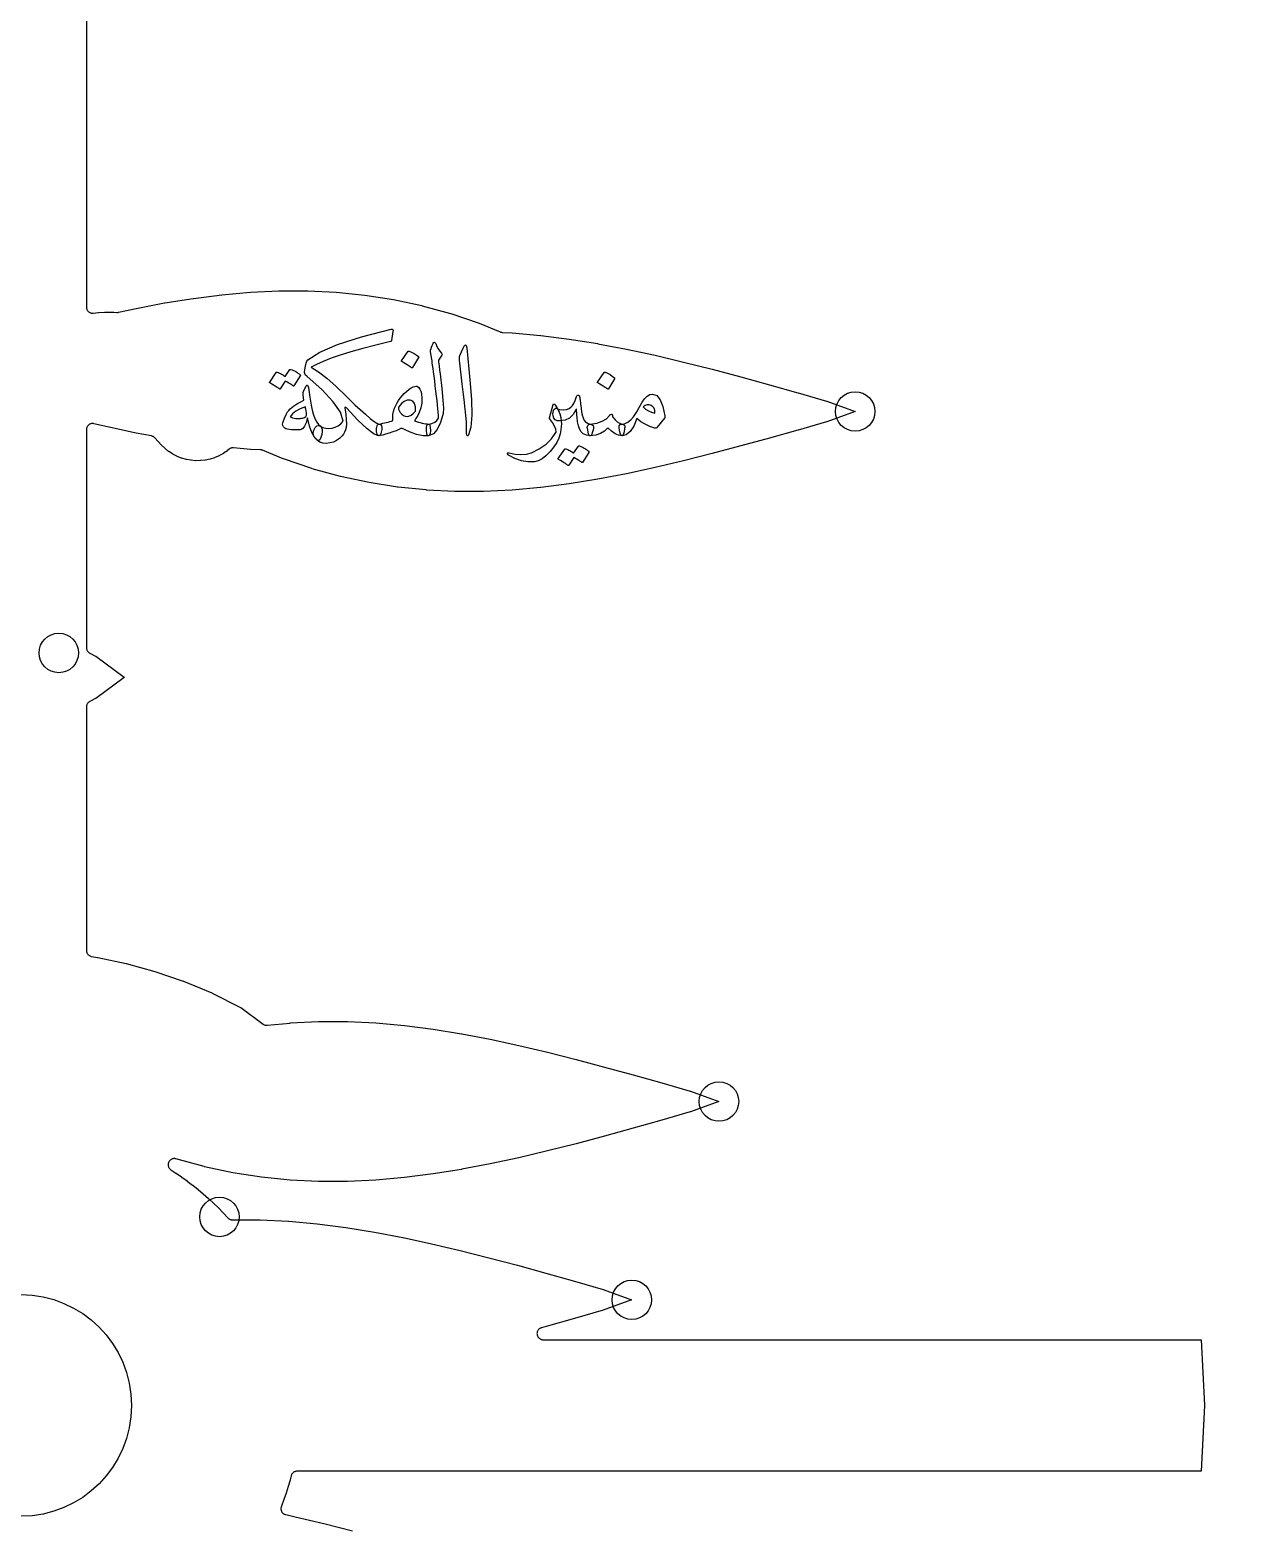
# Model space of a CAD drawing. Header units: millimetres. Extents: x -135 to 135, y -135 to 135.
# Drawn here: x 0.4 to 50.8, y -4.9 to 56.5 of the extents above; entities that cross this region are included whole.
import ezdxf

# ---------------------------------------------------------------- set-up
doc = ezdxf.new("R2010")
doc.units = ezdxf.units.MM
for name, color, linetype in [('CUT_INNER', 6, 'Continuous'), ('ENGRAVE', 7, 'Continuous'), ('TEXT', 5, 'Continuous')]:
    doc.layers.add(name, color=color, linetype=linetype)

msp = doc.modelspace()

# ---------------------------------------------------------------- linework, layer by layer
at = {"layer": 'CUT_INNER'}
msp.add_lwpolyline([(2.7, 62.2131), (2.7, 45.1006), (2.7012, 45.0758), (2.7049, 45.0512), (2.711, 45.0271), (2.7195, 45.0038), (2.7302, 44.9814), (2.7431, 44.9602), (2.7581, 44.9403), (2.7749, 44.9221), (2.7935, 44.9056), (2.8136, 44.891), (2.8351, 44.8785), (2.8577, 44.8682), (2.8812, 44.8602), (2.9054, 44.8546), (2.93, 44.8514), (2.9548, 44.8506), (2.9796, 44.8523), (3.1952, 44.878), (3.2026, 44.8787), (3.4349, 44.8925), (3.4423, 44.8927), (3.817, 44.8927), (3.8244, 44.8925), (3.9486, 44.8851), (3.9713, 44.8848), (3.994, 44.8865), (4.0163, 44.8903), (4.7351, 45.0459), (4.7381, 45.0465), (5.9088, 45.2705), (5.9123, 45.2711), (7.0824, 45.4604), (7.0865, 45.461), (8.256, 45.6102), (8.2607, 45.6107), (9.4296, 45.715), (9.4349, 45.7153), (10.6033, 45.77), (10.6091, 45.7702), (11.777, 45.7711), (11.7832, 45.7709), (12.9507, 45.7142), (12.9572, 45.7137), (14.1245, 45.5958), (14.1313, 45.5949), (15.2984, 45.4126), (15.3052, 45.4113), (16.4722, 45.1615), (16.4792, 45.1598), (17.6461, 44.8389), (17.6532, 44.8367), (18.8198, 44.4396), (18.8273, 44.4368), (19.6824, 44.083), (19.7027, 44.0756), (19.7235, 44.07), (19.7448, 44.0662), (19.7663, 44.0642), (20.1697, 44.0453), (20.1749, 44.045), (21.3439, 43.9407), (21.3486, 43.9402), (22.5181, 43.791), (22.5222, 43.7904), (23.6923, 43.6012), (23.6958, 43.6005), (24.8665, 43.3765), (24.8694, 43.3759), (26.0407, 43.1224), (26.0431, 43.1219), (27.2149, 42.8443), (27.2167, 42.8438), (28.389, 42.5472), (28.3904, 42.5468), (29.5626, 42.2361), (30.7367, 41.9144), (31.9108, 41.5838), (31.9121, 41.5835), (33.0818, 41.2408), (33.0889, 41.2384), (34.2533, 40.82), (34.2584, 40.8179), (34.2533, 40.8157), (33.0889, 40.3973), (33.0818, 40.3949), (31.9121, 40.0522), (31.9108, 40.0519), (30.7384, 39.7218), (29.5646, 39.4002), (28.3904, 39.0889), (28.389, 39.0885), (27.2167, 38.7919), (27.2149, 38.7915), (26.0431, 38.5138), (26.0407, 38.5133), (24.8694, 38.2598), (24.8665, 38.2592), (23.6958, 38.0352), (23.6923, 38.0345), (22.5222, 37.8453), (22.5181, 37.8447), (21.3486, 37.6955), (21.3439, 37.695), (20.1749, 37.5907), (20.1697, 37.5904), (19.0013, 37.5356), (18.9955, 37.5355), (17.8276, 37.5346), (17.8214, 37.5348), (16.6538, 37.5915), (16.6473, 37.592), (15.48, 37.7099), (15.4733, 37.7108), (14.3062, 37.8931), (14.2993, 37.8944), (13.1324, 38.1442), (13.1254, 38.1459), (11.9585, 38.4668), (11.9514, 38.469), (10.7848, 38.8661), (10.7773, 38.8689), (9.9222, 39.2227), (9.9019, 39.2301), (9.881, 39.2357), (9.8598, 39.2395), (9.8383, 39.2415), (9.4349, 39.2603), (9.4296, 39.2607), (8.738, 39.3224), (8.7134, 39.3234), (8.6887, 39.3219), (8.6644, 39.318), (8.6405, 39.3118), (8.6174, 39.3032), (8.5952, 39.2924), (8.5742, 39.2794), (8.5546, 39.2644), (8.4927, 39.2122), (8.483, 39.2048), (8.3294, 39.099), (8.319, 39.0926), (8.1558, 39.0024), (8.1447, 38.997), (7.9735, 38.9233), (7.962, 38.919), (7.7844, 38.8624), (7.7725, 38.8593), (7.5902, 38.8204), (7.5781, 38.8184), (7.3928, 38.7976), (7.3805, 38.7968), (7.1941, 38.7942), (7.1819, 38.7946), (6.9961, 38.8103), (6.9839, 38.812), (6.8006, 38.8458), (6.7886, 38.8486), (6.6095, 38.9002), (6.5979, 38.9042), (6.4247, 38.9732), (6.4135, 38.9783), (6.2479, 39.0639), (6.2373, 39.07), (6.0808, 39.1714), (6.0709, 39.1786), (5.9251, 39.2949), (5.9159, 39.303), (5.7801, 39.4351), (5.7758, 39.4395), (5.5013, 39.734), (5.4824, 39.7523), (5.4617, 39.7685), (5.4393, 39.7824), (5.4157, 39.7939), (5.3909, 39.8028), (5.3654, 39.8091), (4.7381, 39.9292), (4.7351, 39.9298), (3.5639, 40.1833), (3.5615, 40.1838), (3.0076, 40.315), (2.983, 40.3196), (2.9581, 40.3216), (2.933, 40.3212), (2.9082, 40.3182), (2.8837, 40.3128), (2.8599, 40.305), (2.8371, 40.2948), (2.8153, 40.2824), (2.7949, 40.2679), (2.7761, 40.2514), (2.759, 40.2331), (2.7438, 40.2132), (2.7307, 40.1918), (2.7198, 40.1693), (2.7112, 40.1458), (2.705, 40.1215), (2.7013, 40.0968), (2.7, 40.0718), (2.7, 31.1178), (2.7013, 31.0928), (2.705, 31.0681), (2.7112, 31.0439), (2.7198, 31.0204), (2.7307, 30.9979), (2.7438, 30.9765), (2.7589, 30.9566), (2.776, 30.9383), (2.7948, 30.9218), (2.8151, 30.9073), (2.8368, 30.8949), (3.0762, 30.7734), (3.0807, 30.7709), (3.0851, 30.7679), (4.2498, 29.9058), (4.2543, 29.9022), (4.2498, 29.8985), (3.0851, 29.0364), (3.0807, 29.0335), (3.0762, 29.0309), (2.8368, 28.9094), (2.8151, 28.897), (2.7948, 28.8825), (2.776, 28.866), (2.7589, 28.8477), (2.7438, 28.8278), (2.7307, 28.8064), (2.7198, 28.7839), (2.7112, 28.7604), (2.705, 28.7362), (2.7013, 28.7115), (2.7, 28.6865), (2.7, 18.6831), (2.7013, 18.6579), (2.7051, 18.6329), (2.7114, 18.6084), (2.7202, 18.5847), (2.7313, 18.562), (2.7446, 18.5405), (2.7601, 18.5205), (2.7775, 18.5022), (2.7966, 18.4857), (2.8173, 18.4712), (2.8394, 18.4589), (2.8626, 18.4489), (2.8867, 18.4413), (2.9114, 18.4361), (3.1536, 18.3983), (3.1605, 18.397), (4.3275, 18.1472), (4.3345, 18.1455), (5.5013, 17.8245), (5.5084, 17.8223), (6.675, 17.4253), (6.6825, 17.4224), (7.8483, 16.9401), (7.8571, 16.9361), (9.022, 16.3447), (9.0265, 16.3422), (9.0309, 16.3393), (9.9506, 15.6585), (9.9698, 15.6456), (9.99, 15.6346), (10.0112, 15.6255), (10.0331, 15.6184), (10.0556, 15.6133), (10.0784, 15.6103), (10.1015, 15.6094), (10.1245, 15.6107), (11.0559, 15.7048), (11.0624, 15.7053), (12.23, 15.7621), (12.2362, 15.7622), (13.4041, 15.7613), (13.4099, 15.7612), (14.5783, 15.7064), (14.5835, 15.7061), (15.7525, 15.6018), (15.7572, 15.6013), (16.9267, 15.4521), (16.9308, 15.4515), (18.1009, 15.2623), (18.1044, 15.2616), (19.2751, 15.0376), (19.278, 15.037), (20.4493, 14.7835), (20.4517, 14.783), (21.6235, 14.5054), (21.6253, 14.5049), (22.7976, 14.2083), (22.799, 14.2079), (23.9712, 13.8972), (25.1453, 13.5755), (26.3194, 13.245), (26.3207, 13.2446), (27.4904, 12.9019), (27.4975, 12.8996), (28.6619, 12.4811), (28.667, 12.479), (28.6619, 12.4768), (27.4975, 12.0584), (27.4904, 12.056), (26.3207, 11.7133), (26.3194, 11.713), (25.147, 11.3829), (23.9732, 11.0613), (22.799, 10.75), (22.7976, 10.7496), (21.6253, 10.453), (21.6235, 10.4526), (20.4517, 10.1749), (20.4493, 10.1744), (19.278, 9.9209), (19.2751, 9.9203), (18.1044, 9.6963), (18.1009, 9.6956), (16.9308, 9.5064), (16.9267, 9.5058), (15.7572, 9.3566), (15.7525, 9.3561), (14.5835, 9.2518), (14.5783, 9.2515), (13.4099, 9.1968), (13.4041, 9.1966), (12.2362, 9.1957), (12.23, 9.1959), (11.0624, 9.2526), (11.0559, 9.2531), (9.8886, 9.371), (9.8819, 9.3719), (8.7148, 9.5542), (8.7079, 9.5555), (7.541, 9.8053), (7.534, 9.807), (6.3694, 10.1273), (6.3456, 10.1326), (6.3214, 10.1356), (6.2969, 10.1362), (6.2726, 10.1344), (6.2485, 10.1302), (6.225, 10.1237), (6.2022, 10.115), (6.1804, 10.104), (6.1597, 10.091), (6.1404, 10.0761), (6.1227, 10.0593), (6.1067, 10.0409), (6.0925, 10.021), (6.0804, 9.9998), (6.0704, 9.9775), (6.0626, 9.9544), (6.0571, 9.9306), (6.0539, 9.9064), (6.0532, 9.882), (6.0548, 9.8576), (6.0587, 9.8335), (6.065, 9.8099), (6.0736, 9.7871), (6.0844, 9.7652), (6.0972, 9.7444), (6.1121, 9.725), (6.1287, 9.7071), (6.147, 9.691), (6.1668, 9.6767), (6.3739, 9.542), (6.3764, 9.5402), (6.6061, 9.3827), (6.6086, 9.3809), (6.8344, 9.2177), (6.8369, 9.2159), (7.0586, 9.0472), (7.061, 9.0453), (7.2785, 8.8713), (7.2808, 8.8693), (7.494, 8.69), (7.4963, 8.688), (7.705, 8.5034), (7.7073, 8.5014), (7.9114, 8.3118), (7.9136, 8.3097), (8.113, 8.1151), (8.1151, 8.113), (8.3097, 7.9136), (8.3118, 7.9114), (8.5014, 7.7073), (8.5045, 7.7039), (8.5045, 7.7039), (8.5191, 7.6889), (8.537, 7.6737), (8.5562, 7.6602), (8.5766, 7.6486), (8.5981, 7.6389), (8.6203, 7.6313), (8.6431, 7.6258), (8.6664, 7.6225), (8.6898, 7.6214), (9.8228, 7.6205), (9.8285, 7.6203), (10.997, 7.5656), (11.0022, 7.5653), (12.1711, 7.461), (12.1758, 7.4605), (13.3453, 7.3113), (13.3495, 7.3107), (14.5195, 7.1215), (14.5231, 7.1208), (15.6938, 6.8968), (15.6967, 6.8962), (16.868, 6.6427), (16.8703, 6.6422), (18.0421, 6.3645), (18.044, 6.3641), (19.2163, 6.0675), (19.2177, 6.0671), (20.3899, 5.7563), (21.564, 5.4347), (22.7381, 5.1041), (22.7394, 5.1038), (23.909, 4.7611), (23.9162, 4.7587), (25.0805, 4.3403), (25.0857, 4.3381), (25.0805, 4.336), (23.9162, 3.9175), (23.909, 3.9152), (22.7394, 3.5725), (22.7381, 3.5721), (21.5656, 3.2421), (21.3796, 3.1911), (21.3561, 3.1834), (21.3334, 3.1734), (21.3119, 3.1612), (21.2916, 3.1469), (21.2729, 3.1307), (21.2559, 3.1127), (21.2407, 3.0931), (21.2276, 3.0721), (21.2165, 3.05), (21.2078, 3.0268), (21.2013, 3.0029), (21.1973, 2.9784), (21.1957, 2.9537), (21.1966, 2.929), (21.1999, 2.9044), (21.2056, 2.8803), (21.2137, 2.8569), (21.224, 2.8344), (21.2365, 2.8131), (21.2511, 2.793), (21.2676, 2.7745), (21.2858, 2.7578), (21.3056, 2.7429), (21.3268, 2.7301), (21.3492, 2.7194), (21.3725, 2.711), (21.3965, 2.7049), (21.421, 2.7012), (21.4457, 2.7), (48.4643, 2.7), (48.4703, 2.6997), (48.4709, 2.6937), (48.603, 0.0061), (48.603, -0.0061), (48.4709, -2.6937), (48.4703, -2.6997), (48.4643, -2.7), (11.347, -2.7), (11.3218, -2.7013), (11.2968, -2.7051), (11.2724, -2.7114), (11.2487, -2.7201), (11.226, -2.7312), (11.2046, -2.7445), (11.1846, -2.7599), (11.1663, -2.7773), (11.1498, -2.7964), (11.1353, -2.817), (11.123, -2.8391), (11.1129, -2.8622), (11.1053, -2.8863), (11.0597, -3.059), (11.0589, -3.062), (10.9813, -3.3295), (10.9804, -3.3325), (10.8963, -3.598), (10.8953, -3.6009), (10.8047, -3.8644), (10.8037, -3.8672), (10.7066, -4.1284), (10.7055, -4.1312), (10.7, -4.1451), (10.6921, -4.1679), (10.6865, -4.1913), (10.6831, -4.2152), (10.6821, -4.2393), (10.6834, -4.2634), (10.687, -4.2873), (10.6929, -4.3107), (10.7011, -4.3334), (10.7114, -4.3552), (10.7237, -4.376), (10.738, -4.3954), (10.7541, -4.4134), (10.7718, -4.4298), (10.7911, -4.4443), (10.8116, -4.457), (10.8333, -4.4675), (10.8559, -4.476), (10.8792, -4.4822), (11.2707, -4.567), (11.2731, -4.5675), (12.4449, -4.8451), (12.4467, -4.8456), (13.619, -5.1422)], dxfattribs=at)
msp.add_circle((0, 0), 4.55, dxfattribs=at)
at = {"layer": 'ENGRAVE'}
for centre, radius in [((0, 38.5771), 89.0519), ((34.2593, 40.8179), 0.81), ((1.5638, 30.8989), 0.81), ((28.6679, 12.479), 0.81), ((8.1576, 7.7405), 0.81), ((25.0865, 4.3381), 0.81)]:
    msp.add_circle(centre, radius, dxfattribs=at)
at = {"layer": 'TEXT'}
for points in [[(15.2191, 44.2008), (15.2342, 44.1997), (15.2473, 44.1967), (15.2584, 44.1917), (15.2675, 44.1846), (15.2786, 44.1715), (15.2849, 44.1537), (15.2866, 44.1312), (15.2836, 44.1039), (15.2244, 43.7329), (15.2194, 43.7157), (15.2097, 43.7019), (15.1952, 43.6915), (15.176, 43.6844), (14.5816, 43.5409), (14.0406, 43.4007), (13.553, 43.2639), (13.1189, 43.1305), (12.7385, 43.0004), (12.4123, 42.8737), (12.1402, 42.7503), (11.9222, 42.6303), (12.2247, 42.4444), (12.5676, 42.1826), (12.9508, 41.8448), (13.3743, 41.431), (13.5498, 41.2585), (13.7374, 41.08), (13.937, 40.8955), (14.1488, 40.7049), (14.3471, 40.5345), (14.5064, 40.4105), (14.6268, 40.3328), (14.7081, 40.3015), (14.7915, 40.2652), (14.8318, 40.1886), (14.8291, 40.0716), (14.7834, 39.9143), (14.7646, 39.872), (14.7458, 39.8417), (14.727, 39.8236), (14.7081, 39.8175), (14.5095, 39.8894), (14.2201, 40.1052), (13.8399, 40.4649), (13.369, 40.9684), (13.3411, 40.9842), (13.3219, 40.9886), (13.3115, 40.9816), (13.3098, 40.9631), (13.3454, 40.711), (13.3663, 40.4925), (13.3723, 40.3076), (13.3636, 40.1563), (13.335, 40.0585), (13.2977, 39.9694), (13.2516, 39.8891), (13.1968, 39.8175), (13.0849, 39.7062), (12.9642, 39.6199), (12.8348, 39.5583), (12.6967, 39.5217), (12.5417, 39.5062), (12.4049, 39.519), (12.2862, 39.56), (12.1857, 39.6293), (12.0812, 39.7405), (12.0204, 39.8484), (12.0032, 39.953), (12.0298, 40.0541), (12.093, 40.161), (12.1589, 40.2236), (12.2274, 40.2417), (12.2987, 40.2155), (12.4056, 40.16), (12.5219, 40.1281), (12.6476, 40.1197), (12.7827, 40.1348), (12.9162, 40.1725), (13.0368, 40.2316), (13.1447, 40.3123), (13.2399, 40.4145), (13.1222, 40.7859), (12.8338, 41.2172), (12.3747, 41.7083), (11.7447, 42.2592), (11.6973, 42.31), (11.6681, 42.3708), (11.657, 42.4417), (11.6641, 42.5227), (11.6936, 42.6814), (11.7232, 42.8024), (11.7528, 42.8858), (11.7824, 42.9315), (12.2765, 43.2505), (13.0113, 43.5675), (13.9868, 43.8824), (15.2029, 44.1954), (15.2054, 44.1955), (15.2076, 44.1961), (15.2095, 44.1969), (15.211, 44.1981), (15.2125, 44.1992), (15.2144, 44.2001), (15.2165, 44.2006), (15.2191, 44.2008)], [(16.8325, 43.3671), (16.8688, 43.4549), (16.8971, 43.5244), (16.9172, 43.5759), (16.9293, 43.6092), (16.9387, 43.6303), (16.9509, 43.6455), (16.9656, 43.6545), (16.9831, 43.6576), (17.003, 43.6542), (17.0194, 43.6441), (17.0325, 43.6273), (17.0423, 43.6038), (17.087, 43.4885), (17.1404, 43.3846), (17.2026, 43.2922), (17.2735, 43.2112), (17.2934, 43.1853), (17.2991, 43.156), (17.2907, 43.1234), (17.2682, 43.0875), (17.1498, 42.9207), (17.1579, 42.8461), (17.166, 42.7728), (17.174, 42.7009), (17.1821, 42.6303), (17.1902, 42.5611), (17.1982, 42.4932), (17.2063, 42.4266), (17.2144, 42.3614), (17.2887, 41.7577), (17.334, 41.2858), (17.3505, 40.9456), (17.3381, 40.7372), (17.2366, 40.359), (17.1041, 40.0797), (16.9408, 39.8992), (16.7465, 39.8175), (16.7411, 39.8175), (16.7357, 39.8175), (16.7303, 39.8175), (16.725, 39.8175), (16.693, 39.8478), (16.6725, 39.917), (16.6635, 40.0252), (16.6658, 40.1725), (16.6708, 40.2269), (16.686, 40.2666), (16.7112, 40.2915), (16.7465, 40.3015), (16.883, 40.3288), (16.9966, 40.3782), (17.0873, 40.4498), (17.1552, 40.5436), (17.1507, 40.6562), (17.1425, 40.7842), (17.1305, 40.9278), (17.1149, 41.0868), (17.0959, 41.2605), (17.0739, 41.4484), (17.0488, 41.6505), (17.0208, 41.8666), (16.9949, 42.079), (16.971, 42.27), (16.9492, 42.4394), (16.9293, 42.5873), (16.9122, 42.7137), (16.8984, 42.8186), (16.888, 42.9019), (16.8809, 42.9638), (16.8272, 43.2703), (16.8255, 43.3006), (16.8258, 43.3268), (16.8282, 43.349), (16.8325, 43.3671)], [(15.9021, 43.2865), (15.9088, 43.2932), (15.9182, 43.2972), (15.9303, 43.2986), (15.9451, 43.2972), (16.0497, 43.2549), (16.1482, 43.2031), (16.2406, 43.1419), (16.327, 43.0713), (16.3354, 43.0606), (16.3391, 43.0498), (16.3381, 43.0391), (16.3324, 43.0283), (16.0796, 42.6196), (16.0702, 42.6098), (16.0581, 42.6075), (16.0433, 42.6125), (16.0258, 42.6249), (16.0107, 42.6357), (15.9868, 42.6518), (15.9542, 42.6733), (15.9129, 42.7002), (15.8621, 42.7325), (15.8013, 42.7701), (15.7303, 42.8132), (15.6493, 42.8616), (15.6386, 42.8696), (15.6332, 42.8777), (15.6332, 42.8858), (15.6386, 42.8938)], [(18.1663, 43.4209), (18.2178, 43.5204), (18.2591, 43.5554), (18.2904, 43.5258), (18.3115, 43.4317), (18.4352, 42.114), (18.5089, 41.3053), (18.5253, 40.6592), (18.4847, 40.1758), (18.3868, 39.8551), (18.369, 39.8289), (18.3532, 39.8148), (18.3394, 39.8128), (18.3277, 39.8229), (18.3183, 39.8387), (18.3115, 39.8592), (18.3075, 39.8844), (18.3062, 39.9143), (18.3062, 40.1473), (18.2954, 40.3943), (18.2739, 40.6555), (18.2416, 40.9308), (18.2346, 41.0027), (18.2134, 41.197), (18.1781, 41.5137), (18.1287, 41.9527), (18.0104, 42.9261), (18.0077, 42.9779), (18.0104, 43.0256), (18.0184, 43.0693), (18.0319, 43.109)], [(11.0456, 42.5335), (11.0523, 42.5402), (11.0617, 42.5443), (11.0738, 42.5456), (11.0886, 42.5443), (11.1415, 42.5244), (11.1928, 42.5026), (11.2424, 42.4787), (11.2903, 42.4528), (11.3368, 42.4246), (11.3824, 42.3937), (11.4269, 42.3601), (11.4704, 42.3238), (11.4788, 42.3127), (11.4825, 42.3009), (11.4815, 42.2885), (11.4758, 42.2754), (11.2177, 41.8666), (11.2106, 41.8612), (11.2002, 41.8612), (11.1864, 41.8666), (11.1693, 41.8774), (11.1575, 41.8873), (11.1383, 41.9009), (11.1118, 41.9182), (11.0778, 41.9392), (11.0361, 41.9643), (10.9864, 41.9937), (10.9286, 42.0274), (10.8627, 42.0656), (10.6583, 41.7483), (10.6489, 41.7385), (10.6368, 41.7362), (10.622, 41.7412), (10.6045, 41.7537), (10.5894, 41.7644), (10.5656, 41.7806), (10.5329, 41.8021), (10.4916, 41.829), (10.4408, 41.8612), (10.38, 41.8989), (10.3091, 41.9419), (10.2281, 41.9903), (10.2197, 41.9984), (10.216, 42.0064), (10.217, 42.0145), (10.2227, 42.0226), (10.4862, 42.4152), (10.4929, 42.4219), (10.5024, 42.4259), (10.5145, 42.4273), (10.5292, 42.4259), (10.5743, 42.4113), (10.618, 42.3943), (10.6603, 42.375), (10.7014, 42.3533), (10.741, 42.3296), (10.7793, 42.3043), (10.8163, 42.2772), (10.8519, 42.2485)], [(23.9479, 42.4152), (23.9546, 42.4219), (23.9641, 42.4259), (23.9762, 42.4273), (23.9909, 42.4259), (24.0955, 42.3836), (24.194, 42.3318), (24.2864, 42.2706), (24.3728, 42.2001), (24.3812, 42.1893), (24.3849, 42.1785), (24.3839, 42.1678), (24.3782, 42.157), (24.1254, 41.7483), (24.116, 41.7385), (24.1039, 41.7362), (24.0891, 41.7412), (24.0716, 41.7537), (24.0565, 41.7644), (24.0326, 41.7806), (24, 41.8021), (23.9587, 41.829), (23.9079, 41.8612), (23.8471, 41.8989), (23.7762, 41.9419), (23.6951, 41.9903), (23.6844, 41.9984), (23.679, 42.0064), (23.679, 42.0145), (23.6844, 42.0226)], [(12.3041, 40.2101), (12.3521, 40.1567), (12.378, 40.0824), (12.3817, 39.9873), (12.3632, 39.8713), (12.3242, 39.7412), (12.2826, 39.6575), (12.2382, 39.6202), (12.1911, 39.6293), (12.0583, 39.7573), (11.9451, 39.9533), (11.8513, 40.2172), (11.777, 40.5489), (11.7182, 40.354), (11.6546, 40.2101), (11.5864, 40.1173), (11.5135, 40.0757), (11.4743, 40.0686), (11.4321, 40.0636), (11.3869, 40.0605), (11.3387, 40.0595), (11.2877, 40.0599), (11.2345, 40.0609), (11.1788, 40.0625), (11.1209, 40.0649), (11.0187, 40.0746), (10.938, 40.0878), (10.8788, 40.1042), (10.8412, 40.1241), (10.7894, 40.1829), (10.7578, 40.241), (10.7464, 40.2985), (10.7551, 40.3553), (10.8311, 40.5442), (10.8977, 40.6915), (10.9548, 40.797), (11.0025, 40.8609), (11.0662, 40.9214), (11.1336, 40.9792), (11.2047, 41.0343), (11.2795, 41.0868), (11.3587, 41.1368), (11.4429, 41.1849), (11.5321, 41.231), (11.6264, 41.275), (11.5995, 41.4848), (11.5941, 41.5281), (11.5941, 41.5668), (11.5995, 41.6007), (11.6103, 41.63), (11.7232, 41.872), (11.7467, 41.9019), (11.7689, 41.9002), (11.7898, 41.8669), (11.8093, 41.8021), (11.8409, 41.5955), (11.8711, 41.4061), (11.9, 41.2338), (11.9276, 41.0787), (11.9545, 40.941), (11.9814, 40.8212), (12.0083, 40.7192), (12.0352, 40.635), (12.0923, 40.4955), (12.1562, 40.3782), (12.2268, 40.2831), (12.3041, 40.2101)], [(16.2355, 41.8558), (16.2433, 41.8557), (16.2503, 41.8552), (16.2567, 41.8543), (16.2624, 41.8532), (16.2678, 41.8516), (16.2732, 41.8498), (16.2786, 41.8476), (16.284, 41.8451), (16.3428, 41.7964), (16.3902, 41.7308), (16.4261, 41.6485), (16.4507, 41.5493), (16.4712, 41.3479), (16.4628, 41.1526), (16.4255, 40.9634), (16.3592, 40.7802), (16.3398, 40.7372), (16.3189, 40.6942), (16.2967, 40.6511), (16.2732, 40.6081), (16.2483, 40.5651), (16.2221, 40.522), (16.1945, 40.479), (16.1656, 40.436), (16.2476, 40.4079), (16.327, 40.3829), (16.4036, 40.3609), (16.4776, 40.3419), (16.5488, 40.3262), (16.6174, 40.3143), (16.6833, 40.3061), (16.7465, 40.3015), (16.7707, 40.2931), (16.7895, 40.2679), (16.8029, 40.2259), (16.811, 40.1671), (16.8191, 40.0182), (16.811, 39.9103), (16.7868, 39.8434), (16.7465, 39.8175), (16.5159, 39.8188), (16.2544, 39.8713), (15.9619, 39.9748), (15.6386, 40.1294), (15.53, 40.0783), (15.4086, 40.0273), (15.2745, 39.9762), (15.1276, 39.9251), (14.9807, 39.878), (14.8628, 39.8444), (14.7737, 39.8242), (14.7135, 39.8175), (14.6833, 39.8249), (14.657, 39.8471), (14.6349, 39.8841), (14.6167, 39.9358), (14.6098, 39.9654), (14.6053, 39.995), (14.6031, 40.0246), (14.6033, 40.0541), (14.6051, 40.0837), (14.608, 40.1133), (14.6118, 40.1429), (14.6167, 40.1725), (14.6328, 40.2269), (14.6543, 40.2666), (14.6812, 40.2915), (14.7135, 40.3015), (14.7905, 40.3155), (14.8654, 40.3305), (14.9384, 40.3464), (15.0093, 40.3634), (15.0789, 40.3814), (15.1478, 40.4004), (15.216, 40.4204), (15.2836, 40.4414), (15.2735, 40.5621), (15.2809, 40.6874), (15.3058, 40.8175), (15.3481, 40.9523), (15.395, 41.0609), (15.4497, 41.1661), (15.512, 41.2679), (15.5821, 41.3664), (15.6606, 41.4616), (15.7481, 41.5533), (15.8448, 41.6417), (15.9505, 41.7268), (16.0329, 41.7832), (16.1078, 41.8236), (16.1754, 41.8478), (16.2355, 41.8558)], [(15.9935, 41.2858), (15.8675, 41.2787), (15.7475, 41.2306), (15.6335, 41.1416), (15.5256, 41.0115), (15.5071, 40.9684), (15.5108, 40.9147), (15.5367, 40.8501), (15.5848, 40.7748), (15.6483, 40.7042), (15.7152, 40.6538), (15.7855, 40.6236), (15.8591, 40.6135), (15.9397, 40.6266), (16.0258, 40.6659), (16.1172, 40.7315), (16.214, 40.8232), (16.2063, 41.0034), (16.167, 41.1405), (16.096, 41.2347), (15.9935, 41.2858)], [(22.8938, 41.4794), (22.9177, 41.47), (22.9355, 41.4525), (22.9472, 41.4269), (22.953, 41.3933), (22.9561, 41.37), (22.9603, 41.3375), (22.9656, 41.296), (22.9718, 41.2454), (22.979, 41.1861), (22.9872, 41.1184), (22.9965, 41.0422), (23.0067, 40.9577), (23.0282, 40.7963), (23.0551, 40.6619), (23.0874, 40.5543), (23.1251, 40.4736), (23.1711, 40.4105), (23.2286, 40.3607), (23.2975, 40.3244), (23.3778, 40.3015), (23.4528, 40.2767), (23.5002, 40.2343), (23.52, 40.1745), (23.5123, 40.0972), (23.48, 39.9748), (23.4477, 39.8874), (23.4155, 39.835), (23.3832, 39.8175), (23.2256, 39.8377), (23.0968, 39.8982), (22.997, 39.999), (22.9261, 40.1402), (22.9128, 40.1847), (22.8998, 40.2323), (22.8872, 40.2829), (22.875, 40.3365), (22.8637, 40.3935), (22.8541, 40.4541), (22.8462, 40.5185), (22.84, 40.5866), (22.8348, 40.6528), (22.8299, 40.7116), (22.8254, 40.7631), (22.8212, 40.8071), (22.8177, 40.8431), (22.8151, 40.8703), (22.8136, 40.8888), (22.8131, 40.8985), (22.8128, 40.9031), (22.8118, 40.9059), (22.8101, 40.9071), (22.8077, 40.9066), (22.8047, 40.9041), (22.801, 40.8992), (22.7966, 40.892), (22.7916, 40.8824), (22.683, 40.6884), (22.5348, 40.5476), (22.3469, 40.4599), (22.1193, 40.4252), (22.0225, 40.4363), (21.9472, 40.475), (21.8934, 40.5412), (21.8612, 40.635), (21.8511, 40.72), (21.8531, 40.7923), (21.8672, 40.8518), (21.8934, 40.8985), (21.9257, 40.9311), (21.958, 40.9483), (21.9902, 40.95), (22.0225, 40.9362), (22.0504, 40.9173), (22.075, 40.9039), (22.0961, 40.8958), (22.1139, 40.8931), (22.2696, 40.8878), (22.403, 40.9039), (22.5143, 40.9416), (22.6034, 41.0007), (22.6555, 41.0579), (22.7096, 41.1486), (22.7657, 41.273), (22.8239, 41.431), (22.8343, 41.4562), (22.8494, 41.4727), (22.8693, 41.4804), (22.8938, 41.4794)], [(25.9432, 41.5278), (26.1117, 41.4679), (26.2511, 41.2992), (26.3617, 41.0216), (26.4434, 40.635), (26.4464, 40.6071), (26.4448, 40.5826), (26.4384, 40.5614), (26.4273, 40.5436), (26.1315, 40.1725), (26.111, 40.1499), (26.0871, 40.1362), (26.0599, 40.1311), (26.0293, 40.1348), (25.8283, 40.2034), (25.6394, 40.2908), (25.4626, 40.397), (25.2979, 40.522), (25.1651, 40.2138), (25.0195, 39.9936), (24.8612, 39.8615), (24.6901, 39.8175), (24.671, 39.8246), (24.6511, 39.8457), (24.6306, 39.881), (24.6094, 39.9304), (24.5768, 40.0528), (24.5651, 40.151), (24.5741, 40.2249), (24.6041, 40.2747), (24.6215, 40.2864), (24.6417, 40.2948), (24.6646, 40.2999), (24.6901, 40.3015), (24.8125, 40.3224), (24.9321, 40.3795), (25.0491, 40.473), (25.1634, 40.6027), (25.2135, 40.678), (25.2884, 40.8017), (25.3883, 40.9738), (25.513, 41.1943), (25.6105, 41.3402), (25.7147, 41.4444), (25.8256, 41.5069), (25.9432, 41.5278)], [(11.6856, 41.0007), (11.4674, 40.9234), (11.2916, 40.8313), (11.1582, 40.7244), (11.0671, 40.6027), (11.1077, 40.5758), (11.1598, 40.5543), (11.2234, 40.5382), (11.2983, 40.5274), (11.3415, 40.5256), (11.3851, 40.5254), (11.4289, 40.5269), (11.4731, 40.5301), (11.5177, 40.5357), (11.5625, 40.5442), (11.6078, 40.5558), (11.6533, 40.5705), (11.7057, 40.6047), (11.734, 40.6646), (11.738, 40.75), (11.7178, 40.8609), (11.7037, 40.912), (11.6936, 40.9523), (11.6876, 40.9819), (11.6856, 41.0007)], [(20.0218, 39.0215), (20.005, 39.0326), (19.9922, 39.0444), (19.9835, 39.0568), (19.9788, 39.0699), (19.9778, 39.0807), (19.9801, 39.0914), (19.9859, 39.1022), (19.9949, 39.113), (20.0043, 39.1193), (20.0164, 39.1224), (20.0312, 39.122), (20.0487, 39.1183), (20.2998, 39.0622), (20.5368, 39.0444), (20.7596, 39.0649), (20.9684, 39.1237), (21.2914, 39.2787), (21.5667, 39.4693), (21.7943, 39.6955), (21.9741, 39.9573), (21.9766, 39.9624), (21.9788, 39.9667), (21.9807, 39.9704), (21.9822, 39.9735), (21.9834, 39.9762), (21.9842, 39.9788), (21.9847, 39.9815), (21.9849, 39.9842), (21.9677, 40.0925), (21.9163, 40.2182), (21.8306, 40.3614), (21.7106, 40.522), (21.7062, 40.5321), (21.7039, 40.5409), (21.7035, 40.5483), (21.7052, 40.5543), (21.8612, 41.1029), (21.8783, 41.1234), (21.9082, 41.1096), (21.9509, 41.0616), (22.0064, 40.9792), (22.0746, 40.8545), (22.1287, 40.717), (22.1687, 40.5668), (22.1946, 40.4037), (22.1997, 40.3116), (22.1933, 40.1967), (22.1755, 40.0589), (22.1462, 39.8982), (22.0941, 39.7254), (22.0077, 39.5459), (21.8871, 39.3597), (21.7321, 39.1667), (21.565, 38.9953), (21.4027, 38.8682), (21.245, 38.7856), (21.0921, 38.7472), (20.8215, 38.7422), (20.5529, 38.7862), (20.2864, 38.8793), (20.0218, 39.0215)], [(24.6901, 40.3015), (24.7328, 40.2878), (24.7641, 40.2733), (24.7839, 40.2582), (24.7923, 40.2424), (24.7963, 40.2182), (24.7977, 40.1886), (24.7963, 40.1536), (24.7923, 40.1133), (24.7718, 39.9839), (24.7479, 39.8915), (24.7207, 39.836), (24.6901, 39.8175), (24.5449, 39.838), (24.3997, 39.8995), (24.2545, 40.002), (24.1093, 40.1456), (23.9708, 40.0141), (23.8027, 39.9157), (23.6051, 39.8501), (23.3778, 39.8175), (23.3533, 39.8225), (23.3335, 39.8377), (23.3183, 39.8629), (23.3079, 39.8982), (23.2649, 40.1241), (23.2602, 40.1493), (23.2622, 40.1765), (23.2709, 40.2057), (23.2864, 40.237), (23.3042, 40.2612), (23.3254, 40.28), (23.3499, 40.2935), (23.3778, 40.3015), (23.6494, 40.3419), (23.8726, 40.4145), (24.0474, 40.5194), (24.1738, 40.6565), (24.1886, 40.6753), (24.2061, 40.6888), (24.2262, 40.6968), (24.2491, 40.6995), (24.2703, 40.6965), (24.2854, 40.6874), (24.2945, 40.6723), (24.2975, 40.6511), (24.2982, 40.631), (24.3002, 40.6135), (24.3036, 40.5987), (24.3083, 40.5866), (24.3987, 40.478), (24.4925, 40.3943), (24.5896, 40.3355), (24.6901, 40.3015)], [(25.556, 41.0007), (25.6569, 40.9167), (25.7711, 40.8474), (25.8989, 40.793), (26.0401, 40.7533), (26.0323, 40.8592), (26.0037, 40.9456), (25.9543, 41.0125), (25.8841, 41.0599), (25.8031, 41.0844), (25.7214, 41.0827), (25.639, 41.0548), (25.556, 41.0007)], [(22.8938, 39.3926), (22.9005, 39.3993), (22.9099, 39.4034), (22.922, 39.4047), (22.9368, 39.4034), (22.9898, 39.3835), (23.041, 39.3617), (23.0906, 39.3378), (23.1385, 39.3119), (23.1851, 39.2837), (23.2306, 39.2528), (23.2751, 39.2192), (23.3187, 39.1829), (23.3271, 39.1718), (23.3308, 39.16), (23.3298, 39.1476), (23.324, 39.1345), (23.0659, 38.7257), (23.0588, 38.7203), (23.0484, 38.7203), (23.0346, 38.7257), (23.0175, 38.7365), (23.0057, 38.7464), (22.9866, 38.76), (22.96, 38.7773), (22.9261, 38.7983), (22.8844, 38.8234), (22.8346, 38.8528), (22.7768, 38.8866), (22.7109, 38.9247), (22.5066, 38.6074), (22.4971, 38.5977), (22.485, 38.5953), (22.4703, 38.6003), (22.4528, 38.6128), (22.4376, 38.6235), (22.4138, 38.6397), (22.3812, 38.6612), (22.3398, 38.6881), (22.2891, 38.7203), (22.2282, 38.758), (22.1573, 38.801), (22.0763, 38.8494), (22.0679, 38.8575), (22.0642, 38.8656), (22.0652, 38.8736), (22.0709, 38.8817), (22.3345, 39.2743), (22.3412, 39.281), (22.3506, 39.2851), (22.3627, 39.2864), (22.3775, 39.2851), (22.4225, 39.2704), (22.4662, 39.2535), (22.5086, 39.2341), (22.5496, 39.2125), (22.5892, 39.1888), (22.6276, 39.1634), (22.6645, 39.1363), (22.7002, 39.1076)]]:
    msp.add_lwpolyline(points, close=True, dxfattribs=at)

doc.saveas('drawing.dxf')
